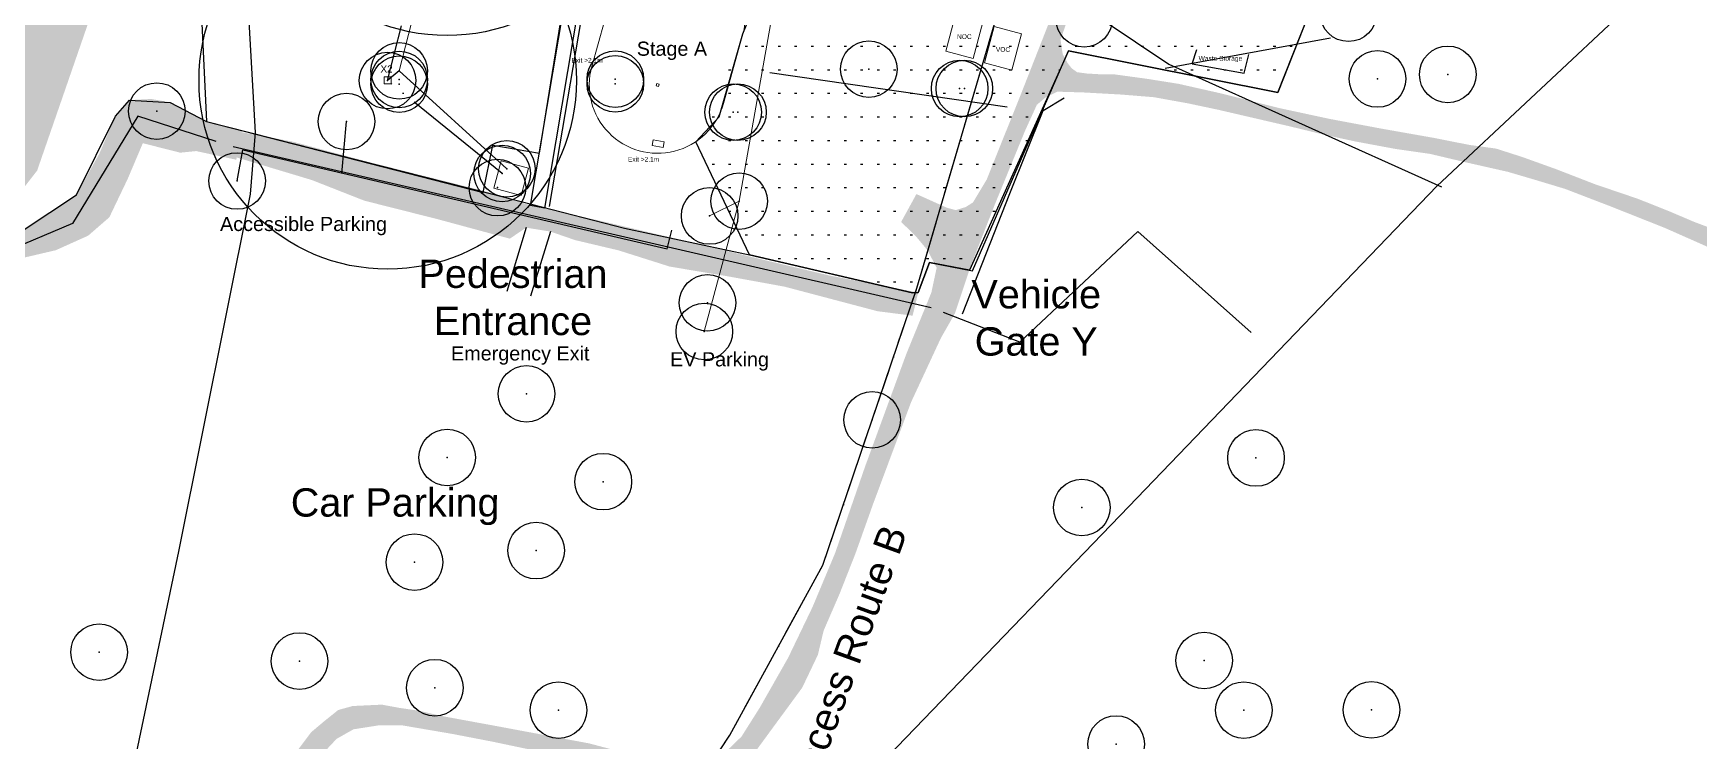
# Model space of a CAD drawing. Header units: metres. Extents: x 372109 to 376137, y 236217 to 239160.
# Drawn here: x 374037.6 to 374390.7, y 237822.8 to 237972.7 of the extents above; entities that cross this region are included whole.
import ezdxf

# ---------------------------------------------------------------- set-up
doc = ezdxf.new("R2010")
doc.units = ezdxf.units.M
doc.header["$MEASUREMENT"] = 0
doc.header["$PDMODE"] = 32
doc.header["$PDSIZE"] = 12
doc.linetypes.add('ACAD_ISO05W100', pattern=[33, 24, -3, 0, -3, 0, -3])
doc.linetypes.add('ACAD_ISO11W100', pattern=[33, 12, -3, 12, -3, 0, -3])
for name, color, linetype, lineweight, true_color in [('Areas ... Backstage', 16, 'Continuous', 25, 0x800000), ('Areas ... Camping', 96, 'Continuous', 25, 0x008000), ('Fences', 178, 'Continuous', 25, 0x000000), ('Fire ... Water Extinguisher', 1, 'Continuous', 25, 0xff0000), ('Heras (internal)', 16, 'Continuous', 25, 0x800000), ('Heras (perimeter)', 16, 'Continuous', 25, 0x800000), ('Labels', 178, 'Continuous', 25, 0x000000), ('Labels ... Access Routes', 178, 'Continuous', 25, 0x000000), ('Labels ... Gate Labels', 178, 'Continuous', 25, 0x000000), ('License ... Labels', 178, 'Continuous', 25, 0x000000), ('Lighting ... Festoon', 4, 'Continuous', 25, 0x00ffff), ('Natural ... Hedges', 96, 'Continuous', 25, 0x008000), ('Natural ... Trees', 96, 'Continuous', 25, 0x008000), ('Natural ... Water', 176, 'Continuous', 25, 0x000080), ('NOC ... Copper', 9, 'ACAD_ISO05W100', 25, 0xc0c0c0), ('NOC ... DK', 178, 'Continuous', 13, 0x000000), ('NOC ... DK Names', 178, 'Continuous', 25, 0x000000), ('NOC ... DK Radius', 216, 'Continuous', 25, 0x800080), ('NOC ... Fibre', 2, 'ACAD_ISO11W100', 25, 0xffff00), ('NOC ... Switch', 30, 'Continuous', 25, 0xff7f00), ('Paths ... Roads', 56, 'Continuous', 25, 0x808000), ('Paths ... Trackway', 9, 'Continuous', 25, 0xc0c0c0), ('Pedestrian Barrier', 6, 'Continuous', 25, 0xff00ff), ('Power ... 32', 5, 'Continuous', 25, 0x0000ff), ('Power ... 32-3', 34, 'Continuous', 13, 0xb84904), ('Power ... 63-3', 20, 'Continuous', 13, 0xfd5b07), ('Power ... Distro', 3, 'Continuous', 25, 0x00ff00), ('Services ... Comms ... Ducts', 3, 'Continuous', 25, 0x00ff00), ('Services ... Comms ... Manholes', 3, 'Continuous', 25, 0x00ff00), ('Services ... Water Lines', 5, 'Continuous', 25, 0x0000ff), ('Services ... Water Points', 5, 'Continuous', 25, 0x0000ff), ('Structures', 178, 'Continuous', 18, 0x000000), ('Structures ... Exits', 178, 'Continuous', 5, 0x000000), ('Structures ... Internal', 9, 'Continuous', 5, 0xc0c0c0), ('Water ... Pipes', 4, 'Continuous', 25, 0x00ffff), ('Water ... Points', 4, 'Continuous', 25, 0x00ffff)]:
    doc.layers.add(name, color=color, linetype=linetype, lineweight=lineweight, true_color=true_color)
doc.styles.add('textstyle103', font='')
doc.styles.add('textstyle105', font='')
doc.styles.add('textstyle108', font='')
doc.styles.add('textstyle126', font='')
doc.styles.add('textstyle45', font='')
doc.styles.add('textstyle63', font='')
doc.styles.add('textstyle70', font='')
doc.styles.add('textstyle71', font='')
doc.styles.add('textstyle78', font='')
doc.styles.add('textstyle79', font='')
doc.styles.add('textstyle80', font='')
doc.styles.add('textstyle93', font='')
doc.styles.add('textstyle94', font='')
doc.styles.add('textstyle97', font='')
doc.styles.get('textstyle103').set_extended_font_data('Arial')
doc.styles.get('textstyle105').set_extended_font_data('Arial')
doc.styles.get('textstyle108').set_extended_font_data('Arial')
doc.styles.get('textstyle126').set_extended_font_data('Arial')
doc.styles.get('textstyle45').set_extended_font_data('Arial')
doc.styles.get('textstyle63').set_extended_font_data('Arial')
doc.styles.get('textstyle70').set_extended_font_data('Arial')
doc.styles.get('textstyle71').set_extended_font_data('Arial')
doc.styles.get('textstyle78').set_extended_font_data('Arial')
doc.styles.get('textstyle79').set_extended_font_data('Arial')
doc.styles.get('textstyle80').set_extended_font_data('Arial')
doc.styles.get('textstyle93').set_extended_font_data('Arial')
doc.styles.get('textstyle94').set_extended_font_data('Arial')
doc.styles.get('textstyle97').set_extended_font_data('Arial')

# ---------------------------------------------------------------- blocks, each defined once
blk = doc.blocks.new('Clearspan 6x6')
at = {"layer": 'Structures'}
for p, q in [((3, 3), (-3, 3)), ((-3, 3), (-3, -3)), ((3, -3), (3, 3)), ((-3, -3), (3, -3))]:
    blk.add_line(p, q, dxfattribs=at)
blk = doc.blocks.new('Clearspan 6x8')
at = {"layer": 'Structures'}
for p, q in [((3, 4), (-3, 4)), ((-3, 4), (-3, -4)), ((3, -4), (3, 4)), ((-3, -4), (3, -4))]:
    blk.add_line(p, q, dxfattribs=at)
blk = doc.blocks.new('Carlinden 29x44')
at = {"layer": 'Structures', "flags": 128}
blk.add_lwpolyline([(-7.5, -14.5), (7.5, -14.5, 1), (7.5, 14.5), (-7.5, 14.5, 1)], format="xyb", close=True, dxfattribs=at)
for points in [[(-7.75, -0.25), (-7.25, -0.25), (-7.25, 0.25), (-7.75, 0.25)], [(7.25, -0.25), (7.75, -0.25), (7.75, 0.25), (7.25, 0.25)]]:
    blk.add_lwpolyline(points, close=True, dxfattribs=at)

msp = doc.modelspace()

# ---------------------------------------------------------------- hatches: boundary and pattern name
at = {"layer": 'Areas ... Backstage'}
h = msp.add_hatch(dxfattribs=at)
h.set_pattern_fill('ACAD_ISO07W100', color=256, style=0, pattern_type=0)
h.set_pattern_definition([(0, (0, 0), (0, 5), [0.5, -3])])
h.paths.add_polyline_path([(374178.19, 237949.83), (374187.99, 237972.3), (374198.54, 237998.5), (374259.29, 237992.53), (374263.45, 237992.27), (374269.45, 238007.1), (374317.66, 238001.21), (374301.43, 237960.2), (374257.05, 237969.03), (374236.06, 237922.49), (374227.59, 237924.16), (374225.21, 237917.77), (374224.02, 237917.69), (374189.48, 237925.74)], flags=0)
at = {"layer": 'Natural ... Hedges'}
for points in [[(374074.32, 237954.02), (374072.14, 237947.75), (374068.75, 237947.41), (374060.83, 237949.42), (374057.63, 237941.88), (374053.73, 237933.72), (374049.24, 237929.82), (374042.38, 237926.74), (374031.26, 237924.14), (374027.59, 237925.79), (374036.7, 237931.59), (374046.75, 237938.45), (374051.6, 237947.2), (374055.03, 237955.12), (374057.99, 237958.55), (374062.6, 237958.79), (374066.62, 237958.08)], [(374081.75, 237951.76), (374080.74, 237946.4), (374096.66, 237941.61), (374107.78, 237937.24), (374123.27, 237933.33), (374134.62, 237930.26), (374138.64, 237929.19), (374142.09, 237931.52), (374143.03, 237936.25), (374133.79, 237939.13), (374108.84, 237945.4), (374092.52, 237949.77)], [(374147.23, 237930.69), (374152.48, 237928.88), (374161.7, 237926.7), (374172.53, 237923.27), (374184.88, 237921.2), (374196.89, 237919.01), (374216.58, 237913.81), (374224.03, 237912.86), (374225.21, 237917.77), (374206.65, 237921.32), (374191.98, 237924.8), (374178.62, 237928.06), (374159.34, 237932.61), (374147.88, 237935.24)]]:
    msp.add_hatch(color=256, dxfattribs=at).paths.add_polyline_path(points, flags=0)
at = {"layer": 'Natural ... Water'}
msp.add_hatch(color=256, dxfattribs=at).paths.add_polyline_path([(374057.21, 238077.69), (374059.71, 238076.09), (374060.41, 238060.99), (374057.61, 238043.19), (374054.21, 238033.19), (374055.21, 238032.59), (374054.81, 238031.19), (374053.91, 238031.59), (374053.01, 238030.59), (374051.61, 238026.29), (374052.71, 238025.59), (374052.81, 238024.19), (374050.81, 238023.79), (374051.61, 238019.69), (374053.71, 238018.09), (374052.36, 238014.19), (374054, 238008.05), (374056.16, 238005.09), (374056.51, 238002.69), (374054.93, 238000), (374051.92, 237982.61), (374038.42, 237943.61), (374035.62, 237940.01), (374030.82, 237936.91), (374026.42, 237935.21), (374024.42, 237935.51), (374020.22, 237937.21), (374014.42, 237942.41), (374009.42, 237950.31), (374004.32, 237962.71), (374003.12, 237967.51), (374002.22, 237979.91), (374002.65, 238000), (374003.94, 238008.87), (374009.31, 238024.49), (374014.01, 238035.49), (374036.88, 238073.57), (374039.08, 238076.15), (374043.3, 238078.37), (374050.15, 238078.61)], flags=0)
at = {"layer": 'Paths ... Roads'}
for points in [[(374158.92, 238195.58), (374159.41, 238192.26), (374171.23, 238194.13), (374186.78, 238196.07), (374196.98, 238197.2), (374209.61, 238198.66), (374219.82, 238200.12), (374232.13, 238200.69), (374240.79, 238200.12), (374249.21, 238199.15), (374258.53, 238197.61), (374268.97, 238195.18), (374277.8, 238192.43), (374289.3, 238188.46), (374296.99, 238184.9), (374305.09, 238179.87), (374310.27, 238173.23), (374311.81, 238168.21), (374312.05, 238164.25), (374311.65, 238159.55), (374310.51, 238151.78), (374309.14, 238144.97), (374307.11, 238136.15), (374304.2, 238125.13), (374301.2, 238112.83), (374296.91, 238097.12), (374293.67, 238086.1), (374289.54, 238073.47), (374282.74, 238054.12), (374276.34, 238037.92), (374269.94, 238021.4), (374264.68, 238007.64), (374253.91, 237977.43), (374246.95, 237959.7), (374239.74, 237941.72), (374236.82, 237936.86), (374235.28, 237935.89), (374233.18, 237935.24), (374231.32, 237935.73), (374224.84, 237938.64), (374221.6, 237932.73), (374224.76, 237929.65), (374227.19, 237926.74), (374229.13, 237923.01), (374228, 237917.75), (374222.65, 237904.63), (374213.99, 237880.99), (374207.59, 237862.52), (374202.81, 237851.11), (374197.63, 237840.34), (374191.64, 237829.81), (374187.75, 237823.65), (374182.89, 237818.96), (374179.73, 237817.01), (374186.78, 237813.94), (374189.53, 237818.88), (374194.39, 237825.52), (374200.63, 237834.02), (374203.95, 237840.98), (374205.16, 237846.09), (374208.56, 237853.94), (374211.88, 237862.36), (374215.69, 237873.05), (374223.7, 237894.51), (374230.02, 237908.11), (374233.02, 237913.38), (374236.42, 237923.58), (374241.44, 237936.38), (374247.92, 237952.17), (374250.35, 237957.51), (374255.69, 237972.25), (374260.55, 237985.93), (374267.27, 238004.23), (374274.15, 238021.89), (374283.3, 238045.53), (374288.89, 238060.68), (374295.45, 238081.08), (374300.07, 238095.25), (374304.28, 238110.48), (374307.44, 238124.57), (374312.13, 238143.6), (374315.53, 238157.61), (374316.75, 238166.43), (374317.48, 238171.37), (374316.83, 238175.83), (374311.08, 238181.49), (374307.68, 238182.95), (374300.71, 238186.76), (374288.32, 238191.94), (374275.45, 238196.39), (374263.46, 238199.71), (374247.03, 238202.63), (374236.26, 238203.76), (374224.84, 238204.01), (374213.66, 238203.12), (374189.78, 238200.36), (374170.42, 238197.04)], [(374255.37, 237971.48), (374250.31, 237957.51), (374252.29, 237959.17), (374254.72, 237960.34), (374260.19, 237960.18), (374268.12, 237959.74), (374275.17, 237959.17), (374282.33, 237957.88), (374288.85, 237956.5), (374295.65, 237954.92), (374303.87, 237953.02), (374311.4, 237951.19), (374317.92, 237949.78), (374326.42, 237948.2), (374333.75, 237947.15), (374341.16, 237945.4), (374350.27, 237943.34), (374356.18, 237941.6), (374362.34, 237939.74), (374371.85, 237936.09), (374383.47, 237931.48), (374396.47, 237925.73), (374402.67, 237922.85), (374408.78, 237919.09), (374415.95, 237913.94), (374425.42, 237907.06), (374429.47, 237903.94), (374435.26, 237900.3), (374438.62, 237898.4), (374443.76, 237896.13), (374449.47, 237893.98), (374456.15, 237892), (374462.18, 237890.91), (374468.66, 237890.42), (374477.41, 237890.26), (374490.2, 237890.26), (374498.26, 237889.53), (374503.6, 237889.13), (374514.17, 237887.22), (374521.66, 237885.12), (374529.6, 237883.17), (374538.83, 237881.84), (374550.49, 237880.62), (374561.26, 237879.81), (374580.21, 237878.48), (374591.06, 237877.75), (374604.38, 237877.42), (374616.16, 237876.9), (374622.96, 237876.29), (374634.67, 237873.66), (374640.05, 237871.47), (374647.66, 237868.11), (374657.66, 237863.62), (374666.65, 237860.54), (374675.32, 237858.19), (374683.74, 237856.05), (374694.22, 237853.86), (374699.89, 237852.69), (374710.62, 237850.54), (374720.18, 237848.64), (374731.27, 237846.69), (374745.65, 237844.06), (374758.08, 237841.27), (374768.6, 237839.08), (374777.11, 237837.99), (374784.96, 237838.03), (374793.54, 237838.96), (374810.22, 237842.81), (374818.28, 237845.6), (374829.94, 237848.39), (374839.66, 237849.89), (374844.56, 237850.18), (374853.22, 237850.46), (374876.38, 237850.66), (374886.87, 237850.22), (374899.75, 237850.5), (374910.64, 237851.59), (374910.19, 237854.3), (374899.42, 237853.7), (374885.86, 237853.66), (374878.45, 237853.74), (374870.39, 237853.74), (374859.14, 237853.74), (374845.65, 237853.41), (374831.64, 237851.92), (374822.98, 237849.73), (374810.35, 237846.69), (374794.76, 237842.73), (374785.61, 237841.39), (374780.67, 237841.35), (374776.13, 237841.43), (374768.32, 237842.36), (374759.41, 237844.18), (374749.78, 237846.25), (374736.86, 237848.92), (374725.44, 237851.11), (374713.17, 237853.58), (374701.15, 237856.09), (374686.09, 237859.2), (374672.6, 237862.36), (374661.83, 237866.05), (374655.96, 237868.44), (374649.16, 237871.51), (374642.24, 237874.87), (374637.7, 237877.02), (374631.22, 237878.23), (374622.2, 237879.61), (374606.4, 237880.62), (374591.71, 237880.99), (374579.28, 237881.84), (374567.09, 237882.81), (374554.66, 237883.78), (374545.87, 237884.67), (374537.29, 237885.48), (374531.91, 237886.49), (374523.73, 237888.15), (374515.71, 237890.22), (374505.26, 237892.28), (374499.64, 237893.38), (374490.16, 237893.78), (374478.91, 237893.74), (374468.7, 237893.9), (374461.98, 237894.51), (374451.74, 237897.06), (374441.86, 237901.15), (374435.06, 237904.83), (374429.67, 237908.4), (374423.88, 237912.73), (374418.29, 237916.82), (374410.88, 237921.96), (374403.52, 237926.29), (374397.81, 237929.41), (374395.13, 237930.71), (374389.75, 237932.73), (374384.61, 237934.92), (374377.81, 237937.63), (374368.74, 237940.71), (374360.48, 237943.91), (374353.27, 237946.5), (374347.72, 237948.28), (374342.09, 237949.05), (374334.52, 237950.55), (374323.51, 237952.49), (374312.5, 237954.56), (374301.77, 237956.86), (374289.38, 237959.98), (374280.43, 237962), (374273.75, 237963.06), (374266.95, 237963.99), (374263.71, 237964.03), (374260.95, 237964.19), (374258.89, 237964.47), (374257.72, 237965.33), (374256.87, 237966.42), (374255.85, 237968.32)], [(374074.32, 237954.02), (374072.14, 237947.75), (374080.65, 237945.91), (374081.83, 237952.18)], [(374143.03, 237936.25), (374142.09, 237931.52), (374147.23, 237930.69), (374147.88, 237935.24)], [(374133.98, 237686.07), (374134.31, 237693.93), (374122.08, 237696.03), (374088.15, 237701.3), (374083.13, 237702.76), (374079.81, 237704.9), (374077.05, 237708.14), (374075.44, 237711.7), (374074.71, 237716.89), (374074.79, 237722.6), (374075.92, 237729.72), (374077.42, 237736.44), (374079.61, 237745.35), (374081.18, 237751.99), (374083.17, 237762.31), (374084.55, 237767.94), (374085.8, 237773.65), (374087.26, 237779.85), (374088.84, 237788.47), (374090.46, 237796.85), (374091.59, 237804.22), (374093.53, 237811.06), (374095.44, 237815.8), (374098.11, 237819.12), (374101.91, 237823.17), (374105.48, 237825.19), (374110.9, 237826.04), (374115.76, 237826.04), (374126.41, 237824.22), (374135.03, 237822.56), (374150.22, 237819.36), (374156.82, 237818.03), (374161.07, 237816.89), (374165.32, 237815.68), (374167.95, 237814.14), (374170.46, 237812.28), (374171.92, 237810.94), (374173.3, 237808.51), (374173.82, 237806.41), (374173.98, 237803.9), (374179.73, 237816.89), (374179.53, 237817.38), (374174.92, 237817.42), (374171.03, 237818.55), (374168.11, 237819.73), (374161.6, 237820.58), (374155.48, 237822.2), (374136.01, 237825.84), (374124.51, 237827.95), (374119.41, 237829.12), (374115.24, 237829.73), (374111.51, 237830.42), (374105.32, 237830.13), (374102.24, 237829.28), (374099.12, 237826.77), (374096.53, 237824.59), (374093.9, 237821.1), (374092.2, 237817.34), (374090.34, 237811.91), (374089.12, 237806.93), (374088.11, 237802.24), (374087.3, 237797.09), (374086.73, 237793.37), (374085.6, 237787.82), (374084.3, 237781.14), (374082.84, 237773.69), (374080.66, 237765.03), (374078.84, 237756.93), (374077.3, 237750.25), (374075.39, 237742.07), (374073.86, 237736.73), (374073.21, 237732.96), (374071.83, 237727.29), (374070.66, 237722.27), (374070.25, 237717.61), (374070.78, 237712.23), (374071.02, 237709.15), (374073.21, 237706.28), (374076.41, 237701.86), (374079.69, 237699.52), (374086.04, 237697.82), (374099.04, 237695.83), (374108.92, 237694.41), (374114.79, 237693.24), (374124.06, 237691.42), (374129.24, 237689.68), (374130.95, 237688.34)]]:
    msp.add_hatch(color=256, dxfattribs=at).paths.add_polyline_path(points, flags=0)

# ---------------------------------------------------------------- linework, layer by layer
at = {"layer": 'Areas ... Backstage', "flags": 128}
msp.add_lwpolyline([(374178.05, 237949.69), (374183, 237955), (374188.07, 237972.59), (374198.54, 237998.5), (374259.29, 237992.53), (374263.45, 237992.27), (374269.45, 238007.1), (374317.66, 238001.21), (374301.43, 237960.2), (374257.05, 237969.03), (374236.06, 237922.49), (374227.59, 237924.16), (374225.21, 237917.77), (374224.02, 237917.69), (374189.48, 237925.74)], close=True, dxfattribs=at)
at = {"layer": 'Areas ... Camping', "flags": 128}
msp.add_lwpolyline([(374074.32, 237954.02), (374133, 237939), (374135, 237949), (374144.9, 237947.33), (374157.81, 238027.15), (374070.11, 238042.99)], close=True, dxfattribs=at)
at = {"layer": 'Fences'}
msp.add_lwpolyline([(374234.62, 237913.22), (374244.64, 237938.73), (374251.7, 237956.38), (374256.15, 237959)], dxfattribs=at)
at = {"layer": 'Fire ... Water Extinguisher'}
for p in [(374115.19, 237962.93), (374161, 237963), (374115.19, 237961.93), (374161, 237962), (374234, 237961), (374235, 237961), (374186, 237956), (374187, 237956), (374136, 237940)]:
    msp.add_point(p, dxfattribs=at)
at = {"layer": 'Heras (internal)'}
for p, q in [((374283.29, 237966.25), (374284.29, 237969.25)), ((374294.29, 237964.25), (374295.29, 237968.25)), ((374283.29, 237966.25), (374294.29, 237964.25))]:
    msp.add_line(p, q, dxfattribs=at)
at = {"layer": 'Heras (perimeter)'}
for p, q in [((374301.43, 237960.2), (374350.62, 238084.29)), ((374236.72, 237922.36), (374257.05, 237969.03)), ((374257.05, 237969.03), (374301.43, 237960.2)), ((374055.03, 237955.12), (374057.99, 237958.55)), ((374057.99, 237958.55), (374066.62, 237958.08)), ((374066.62, 237958.08), (374074.32, 237954.02)), ((374046.75, 237938.45), (374055.03, 237955.12)), ((374074.32, 237954.02), (374134.45, 237938.74)), ((374027.59, 237925.79), (374046.75, 237938.45)), ((374134.45, 237938.74), (374162.92, 237931.43)), ((374162.92, 237931.43), (374189.48, 237925.74)), ((374189.48, 237925.74), (374224.02, 237917.69)), ((374225.21, 237917.77), (374227.59, 237924.16)), ((374227.59, 237924.16), (374236.72, 237922.36)), ((374224.02, 237917.69), (374225.21, 237917.77))]:
    msp.add_line(p, q, dxfattribs=at)
at = {"layer": 'Lighting ... Festoon', "flags": 128}
msp.add_lwpolyline([(374297, 238182), (374278, 238191), (374243, 238199), (374219, 238199), (374191, 238196), (374185.77, 238166.57), (374177, 238111), (374170, 238071), (374164, 238037), (374157, 237995), (374147, 237936)], dxfattribs=at)
at = {"layer": 'Natural ... Trees'}
for p in [(374316.43, 237976.96), (374214.74, 237965.11), (374322.58, 237963.04), (374337.48, 237964.01), (374063.78, 237956.23), (374180.55, 237915.58), (374142.17, 237896.3), (374125.36, 237882.81), (374296.83, 237882.71), (374158.45, 237877.68), (374259.89, 237872.2), (374118.44, 237860.64), (374144.21, 237863.07), (374051.55, 237841.54), (374094.04, 237839.66), (374285.85, 237839.77), (374122.72, 237834.01), (374148.97, 237829.26), (374294.26, 237829.27), (374321.3, 237829.3), (374267.17, 237822.07)]:
    msp.add_point(p, dxfattribs=at)
at = {"layer": 'Natural ... Water'}
for points in [[(374076.4, 237949.8), (374059.74, 237955.15), (374045.9, 237932.39), (374031.54, 237926.35)], [(374080, 237948.7), (374227.98, 237914.6)], [(374295.8, 237909.3), (374271.8, 237930.7), (374246.76, 237907.27), (374230.57, 237913.53)]]:
    msp.add_lwpolyline(points, dxfattribs=at)
at = {"layer": 'NOC ... Copper', "flags": 128}
msp.add_lwpolyline([(374137, 237943), (374112.71, 237962.69)], dxfattribs=at)
at = {"layer": 'NOC ... DK', "flags": 128}
msp.add_lwpolyline([(374111.99, 237961.97), (374113.49, 237961.97), (374113.49, 237963.47), (374111.99, 237963.47)], close=True, dxfattribs=at)
at = {"layer": 'NOC ... DK Radius'}
for centre in [(374125.32, 238012.24), (374112.74, 237962.72)]:
    msp.add_circle(centre, 40, dxfattribs=at)
at = {"layer": 'NOC ... Fibre', "flags": 128}
for points in [[(374112.71, 237962.69), (374125.3, 238012.3)], [(373773.48, 237163.92), (373768.72, 237163.3), (373767.37, 237162.2), (373765.37, 237161.22), (373770, 237165), (373783, 237185), (373801, 237197), (373804, 237204), (373811.65, 237208.16), (373845.46, 237230.29), (373877.72, 237245.24), (373963.67, 237256.5), (373992.85, 237275.04), (374070.27, 237325.1), (374121.62, 237358.18), (374126.64, 237365.15), (374127.37, 237382.21), (374128.77, 237453.8), (374148.25, 237576.33), (374151.41, 237592.13), (374153.28, 237635.46), (374152.29, 237711.93), (374161.84, 237755.27), (374168.52, 237786.56), (374174.41, 237807.42), (374185.25, 237823.94), (374205, 237860), (374215.44, 237890.77), (374224.95, 237918.67), (374243.03, 237980.29), (374242, 237983)]]:
    msp.add_lwpolyline(points, dxfattribs=at)
at = {"layer": 'NOC ... Switch'}
for p in [(374112.71, 237962.69), (374137, 237943)]:
    msp.add_point(p, dxfattribs=at)
at = {"layer": 'Paths ... Trackway', "flags": 128}
msp.add_lwpolyline([(374145.97, 237935.64), (374143.03, 237936.25), (374186.78, 238196.07), (374189.9, 238196.4), (374189.74, 238195.57)], close=True, dxfattribs=at)
at = {"layer": 'Pedestrian Barrier'}
for p, q in [((374193.78, 237964.43), (374244.11, 237957.12)), ((374142.09, 237931.52), (374138, 237918)), ((374147.23, 237930.69), (374143, 237917))]:
    msp.add_line(p, q, dxfattribs=at)
at = {"layer": 'Power ... 32'}
for q in [(374112.71, 237962.69), (374138, 237944)]:
    msp.add_line((374115.16, 237964.74), q, dxfattribs=at)
at = {"layer": 'Power ... 32-3'}
for q in [(374179.87, 237909.5), (374181, 237934)]:
    msp.add_line((374187.26, 237937.13), q, dxfattribs=at)
at = {"layer": 'Power ... 63-3'}
for p, q in [((374127, 238011), (374115.16, 237964.74)), ((374198, 237998), (374187.26, 237937.13))]:
    msp.add_line(p, q, dxfattribs=at)
at = {"layer": 'Power ... Distro'}
for p in [(374112.71, 237962.69), (374115.16, 237964.74), (374138, 237944), (374181, 237934), (374187.26, 237937.13), (374179.87, 237909.5)]:
    msp.add_point(p, dxfattribs=at)
at = {"layer": 'Services ... Comms ... Ducts'}
msp.add_lwpolyline([(374174.41, 237807.42), (374185.25, 237823.94), (374205, 237860), (374215.44, 237890.77), (374224.95, 237918.67), (374243.03, 237980.29), (374250.63, 238003.72), (374263.29, 238045.08), (374285.13, 238116.84), (374295.71, 238145.95), (374318.56, 238202.15), (374333.72, 238248.29), (374337.01, 238284.26), (374343.96, 238336.67), (374350.11, 238381.6), (374354.29, 238435.53), (374303.85, 238444.18), (374237.27, 238454.46)], dxfattribs=at)
at = {"layer": 'Services ... Comms ... Manholes'}
msp.add_point((374215.44, 237890.77), dxfattribs=at)
msp.add_point((374215.44, 237890.77), dxfattribs=at)
at = {"layer": 'Services ... Water Lines'}
for points in [[(374816.52, 238371.98), (374689.76, 238246.28), (374621.29, 238196), (374515.92, 238110.96), (374469.39, 238086.89), (374445.32, 238047.31), (374419.11, 238018.96), (374335.14, 237940.33), (374269.88, 237872.4), (374182.97, 237782.28), (374119.05, 237726.12), (374074.92, 237687.87), (374030.79, 237649.1), (373954.31, 237585.18), (373860.44, 237506.29), (373834.76, 237485.43), (373777, 237410.81), (373700.51, 237308.38), (373684.47, 237289.93), (373673.23, 237281.37), (373660.66, 237269.07), (373608.78, 237243.93), (373579.36, 237229.22), (373509.83, 237205.95)], [(374135.56, 237659.66), (374078.6, 237681.32), (374031.26, 237684), (374053.19, 237790.17), (374068.44, 237862.91), (374083.68, 237938.6), (374084.75, 237951.7), (374079.4, 238044.77), (374078.33, 238103.6)], [(374078.87, 238103.6), (374090.63, 238091.3), (374159.9, 238045.57), (374278.37, 237966.14), (374336.14, 237940.2)], [(374277.57, 237965.34), (374312.61, 237971.76)]]:
    msp.add_lwpolyline(points, dxfattribs=at)
at = {"layer": 'Services ... Water Points'}
for p in [(374260.4, 237975.78), (374080.81, 237941.41)]:
    msp.add_point(p, dxfattribs=at)
at = {"layer": 'Structures ... Internal'}
for p, q in [((374169, 237950.11), (374168.8, 237948.93)), ((374168.8, 237948.93), (374171.16, 237948.51)), ((374171.37, 237949.7), (374169, 237950.11)), ((374171.16, 237948.51), (374171.37, 237949.7))]:
    msp.add_line(p, q, dxfattribs=at)
at = {"layer": 'Water ... Pipes'}
for p, q in [((374103, 237943), (374104, 237954)), ((374080.81, 237941.41), (374082, 237948)), ((374082, 237948), (374172, 237927)), ((374172, 237927), (374173, 237931))]:
    msp.add_line(p, q, dxfattribs=at)
at = {"layer": 'Water ... Points'}
msp.add_point((374104, 237954), dxfattribs=at)

# ---------------------------------------------------------------- block references
at = {"layer": 'Structures'}
for name, p, rotation in [('Carlinden 29x44', (374172, 237969), 74.30220748213867), ('Clearspan 6x8', (374235, 237972), 345), ('Clearspan 6x8', (374243.2, 237969.52), 345), ('Clearspan 6x6', (374138.95, 237942.01), 345)]:
    msp.add_blockref(name, p, dxfattribs=dict(at, rotation=rotation))

# ---------------------------------------------------------------- texts
at = {"layer": 'Labels', "attachment_point": 5}
for s, insert, char_height, style in [('NOC', (374235, 237972), 1, 'textstyle103'), ('Stage A', (374173, 237969), 3, 'textstyle45'), ('VOC', (374243.2, 237969.28), 1, 'textstyle105'), ('Waste Storage', (374289.29, 237967.25), 1, 'textstyle97'), ('Accessible Parking', (374094.9, 237931.85), 3, 'textstyle80'), ('EV Parking', (374183.09, 237903.16), 3, 'textstyle79'), ('Car Parking', (374114.32, 237872.37), 6, 'textstyle78')]:
    msp.add_mtext(s, dxfattribs=dict(at, insert=insert, char_height=char_height, style=style))
at = {"layer": 'Labels ... Access Routes', "insert": (374210, 237840), "char_height": 6, "attachment_point": 5, "rotation": 70, "style": 'textstyle63'}
msp.add_mtext('Access Route B', dxfattribs=at)
at = {"layer": 'Labels ... Gate Labels', "char_height": 6, "attachment_point": 5}
for s, insert, style in [('Pedestrian\\PEntrance', (374139.3, 237916.7), 'textstyle71'), ('Vehicle\\PGate Y', (374250.24, 237912.36), 'textstyle70')]:
    msp.add_mtext(s, dxfattribs=dict(at, insert=insert, style=style))
at = {"layer": 'License ... Labels', "insert": (374126.17, 237906.37), "char_height": 3, "attachment_point": 1, "style": 'textstyle108'}
msp.add_mtext('Emergency Exit', dxfattribs=at)
at = {"layer": 'NOC ... DK Names', "insert": (374112.5, 237965.15), "char_height": 1.5, "attachment_point": 5, "style": 'textstyle126'}
msp.add_mtext('X2', dxfattribs=at)
at = {"layer": 'Structures ... Exits', "char_height": 1, "attachment_point": 5}
for insert, style in [((374155, 237967), 'textstyle93'), ((374167, 237946), 'textstyle94')]:
    msp.add_mtext('Exit >2.1m', dxfattribs=dict(at, insert=insert, style=style))

doc.saveas('drawing.dxf')
